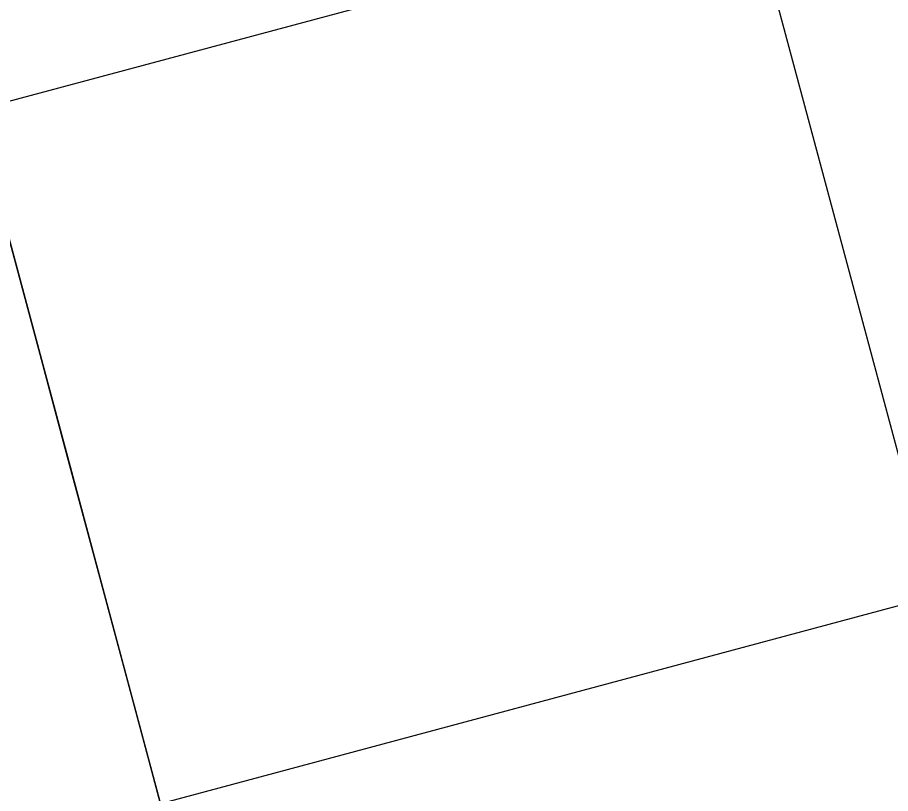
# Model space of a CAD drawing. Header units: millimetres. Extents: x 1293 to 41893, y 1011 to 26911.
# Drawn here: x 12267.203 to 12270.103, y 7012.522 to 7015.099 of the extents above; entities that cross this region are included whole.
import ezdxf

# ---------------------------------------------------------------- set-up
doc = ezdxf.new("R2010")
doc.units = ezdxf.units.MM
doc.header["$LTSCALE"] = 50
doc.linetypes.add('HIDDEN', pattern=[1.905, 1.27, -0.635])
doc.layers.add('CAPA_1', color=7, linetype='Continuous')
doc.layers.add('MAQUINAS', color=11, linetype='Continuous')
doc.styles.add('SLDTEXTSTYLE0', font='TXT', dxfattribs={"width": 0.75})
doc.dimstyles.new('SLDDIMSTYLE0', dxfattribs={"dimtxt": 100, "dimasz": 100, "dimexe": 0, "dimexo": 0.0625, "dimgap": 25, "dimtad": 2, "dimdec": 0, "dimlfac": 1.5, "dimrnd": 1e-09, "dimzin": 12, "dimdsep": 46, "dimtxsty": 'SLDTEXTSTYLE0', "dimsah": 1, "dimcen": 0.09, "dimadec": 0, "dimazin": 3, "dimtfac": 1, "dimtdec": 0, "dimtofl": 0, "dimtmove": 0, "dimatfit": 3, "dimfxl": 1, "dimfrac": 2, "dimtolj": 1, "dimtzin": 12, "dimarcsym": 0})

# ---------------------------------------------------------------- blocks, each defined once
blk = doc.blocks.new('_D_5')
at = {"layer": 'CAPA_1', "transparency": 16777216}
for p, q in [((11574.3969, 7831.1769), (17588.0605, 7831.1769)), ((17538.0605, 7831.1769), (17538.0605, 4708.4929)), ((16485.1647, 4708.4929), (17588.0605, 4708.4929))]:
    blk.add_line(p, q, dxfattribs=at)
for points in [[(17538.0605, 7831.1769), (17522.6759, 7731.1769), (17553.4451, 7731.1769)], [(17538.0605, 4708.4929), (17553.4451, 4808.4929), (17522.6759, 4808.4929)]]:
    blk.add_solid(points, dxfattribs=at)
at = {"layer": 'CAPA_1', "transparency": 16777216, "insert": (17409.1537, 6122.0571), "char_height": 100, "attachment_point": 1, "rotation": 90, "style": 'SLDTEXTSTYLE0'}
blk.add_mtext('4684', dxfattribs=at)
blk = doc.blocks.new('_D_15')
at = {"layer": 'CAPA_1', "transparency": 16777216}
for p, q in [((6530.1247, 8742.3773), (6530.1247, 9415.6463)), ((16745.1619, 6492.0015), (16745.1619, 9415.6463)), ((6530.1247, 9365.6463), (16745.1619, 9365.6463))]:
    blk.add_line(p, q, dxfattribs=at)
for points in [[(6530.1247, 9365.6463), (6630.1247, 9350.2617), (6630.1247, 9381.0309)], [(16745.1619, 9365.6463), (16645.1619, 9381.0309), (16645.1619, 9350.2617)]]:
    blk.add_solid(points, dxfattribs=at)
at = {"layer": 'CAPA_1', "transparency": 16777216, "insert": (11452.9211, 9494.5531), "char_height": 100, "attachment_point": 1, "style": 'SLDTEXTSTYLE0'}
blk.add_mtext('15323', dxfattribs=at)

msp = doc.modelspace()

# ---------------------------------------------------------------- linework, layer by layer
at = {"layer": 'MAQUINAS', "linetype": 'HIDDEN', "lineweight": 18}
for p, q in [((12377.7935935, 7041.9935772), (12252.2232361, 7008.3471014)), ((12259.913478, 7041.4659809), (12284.0699222, 6951.3129038)), ((12266.9999565, 7025.3220917), (12282.135048, 6968.8371612)), ((12290.8873676, 7021.1745324), (12248.3866436, 7009.7864977))]:
    msp.add_line(p, q, dxfattribs=at)
for points in [[(12271.9917001, 6996.3894423), (12271.4646891, 6998.3562742), (12270.4106671, 7002.2899378), (12268.8566861, 7008.0894739), (12267.3563456, 7013.6888206), (12265.9353189, 7018.9921647), (12264.617913, 7023.9087904), (12263.4266951, 7028.3544759), (12262.3819504, 7032.2535163), (12261.5019166, 7035.5378472), (12260.8003006, 7038.1563138), (12260.2941483, 7040.0452999), (12259.9733067, 7041.2426971), (12259.9334209, 7041.3915529), (12259.913478, 7041.4659809)], [(12256.6002785, 7041.1001666), (12256.6204368, 7041.0249345), (12256.6607535, 7040.8744705), (12256.9850614, 7039.6641371), (12257.496682, 7037.754743), (12258.205878, 7035.1079875), (12259.0954194, 7031.7881739), (12260.1514511, 7027.8470097), (12261.3555385, 7023.3532946), (12262.6871771, 7018.3835514), (12264.1235562, 7013.022912), (12265.6401057, 7007.363072), (12267.2108754, 7001.5008798), (12268.2762846, 6997.5247183), (12268.8089893, 6995.5366375)], [(12269.4158979, 6995.6992582), (12269.0857019, 6996.9315662), (12268.4253101, 6999.3961823), (12267.4516715, 7003.0298507), (12266.5116412, 7006.5380916), (12265.6213045, 7009.8608736), (12264.7958908, 7012.9413592), (12264.0495396, 7015.7267798), (12263.3949604, 7018.1697029), (12262.8435799, 7020.2274829), (12262.4039861, 7021.8680692), (12262.0868591, 7023.0516034), (12261.8858375, 7023.8018262), (12261.8608472, 7023.895091), (12261.8483521, 7023.9417235)]]:
    msp.add_open_spline(points, degree=3, dxfattribs=at)

# ---------------------------------------------------------------- dimensions: what is measured, and where the dimension line sits
at = {"layer": 'CAPA_1'}
dim = msp.add_linear_dim(base=(16745.1618891, 9365.6463094), p1=(6530.1246702, 8678.8772747), p2=(16745.1618891, 6428.5014528), dimstyle='SLDDIMSTYLE0', dxfattribs=at)
dim.commit()
dim.dimension.update_dxf_attribs({"geometry": '_D_15', "text_midpoint": (11637.6432797, 9365.6463094), "dimtype": 160})
dim = msp.add_linear_dim(base=(17538.0605071, 4708.4929069), p1=(11510.8968592, 7831.1769069), p2=(16421.6646746, 4708.4929069), angle=90, dimstyle='SLDDIMSTYLE0', dxfattribs=at)
dim.commit()
dim.dimension.update_dxf_attribs({"geometry": '_D_5', "text_midpoint": (17538.0605071, 6269.8349069), "dimtype": 160})

doc.saveas('drawing.dxf')
